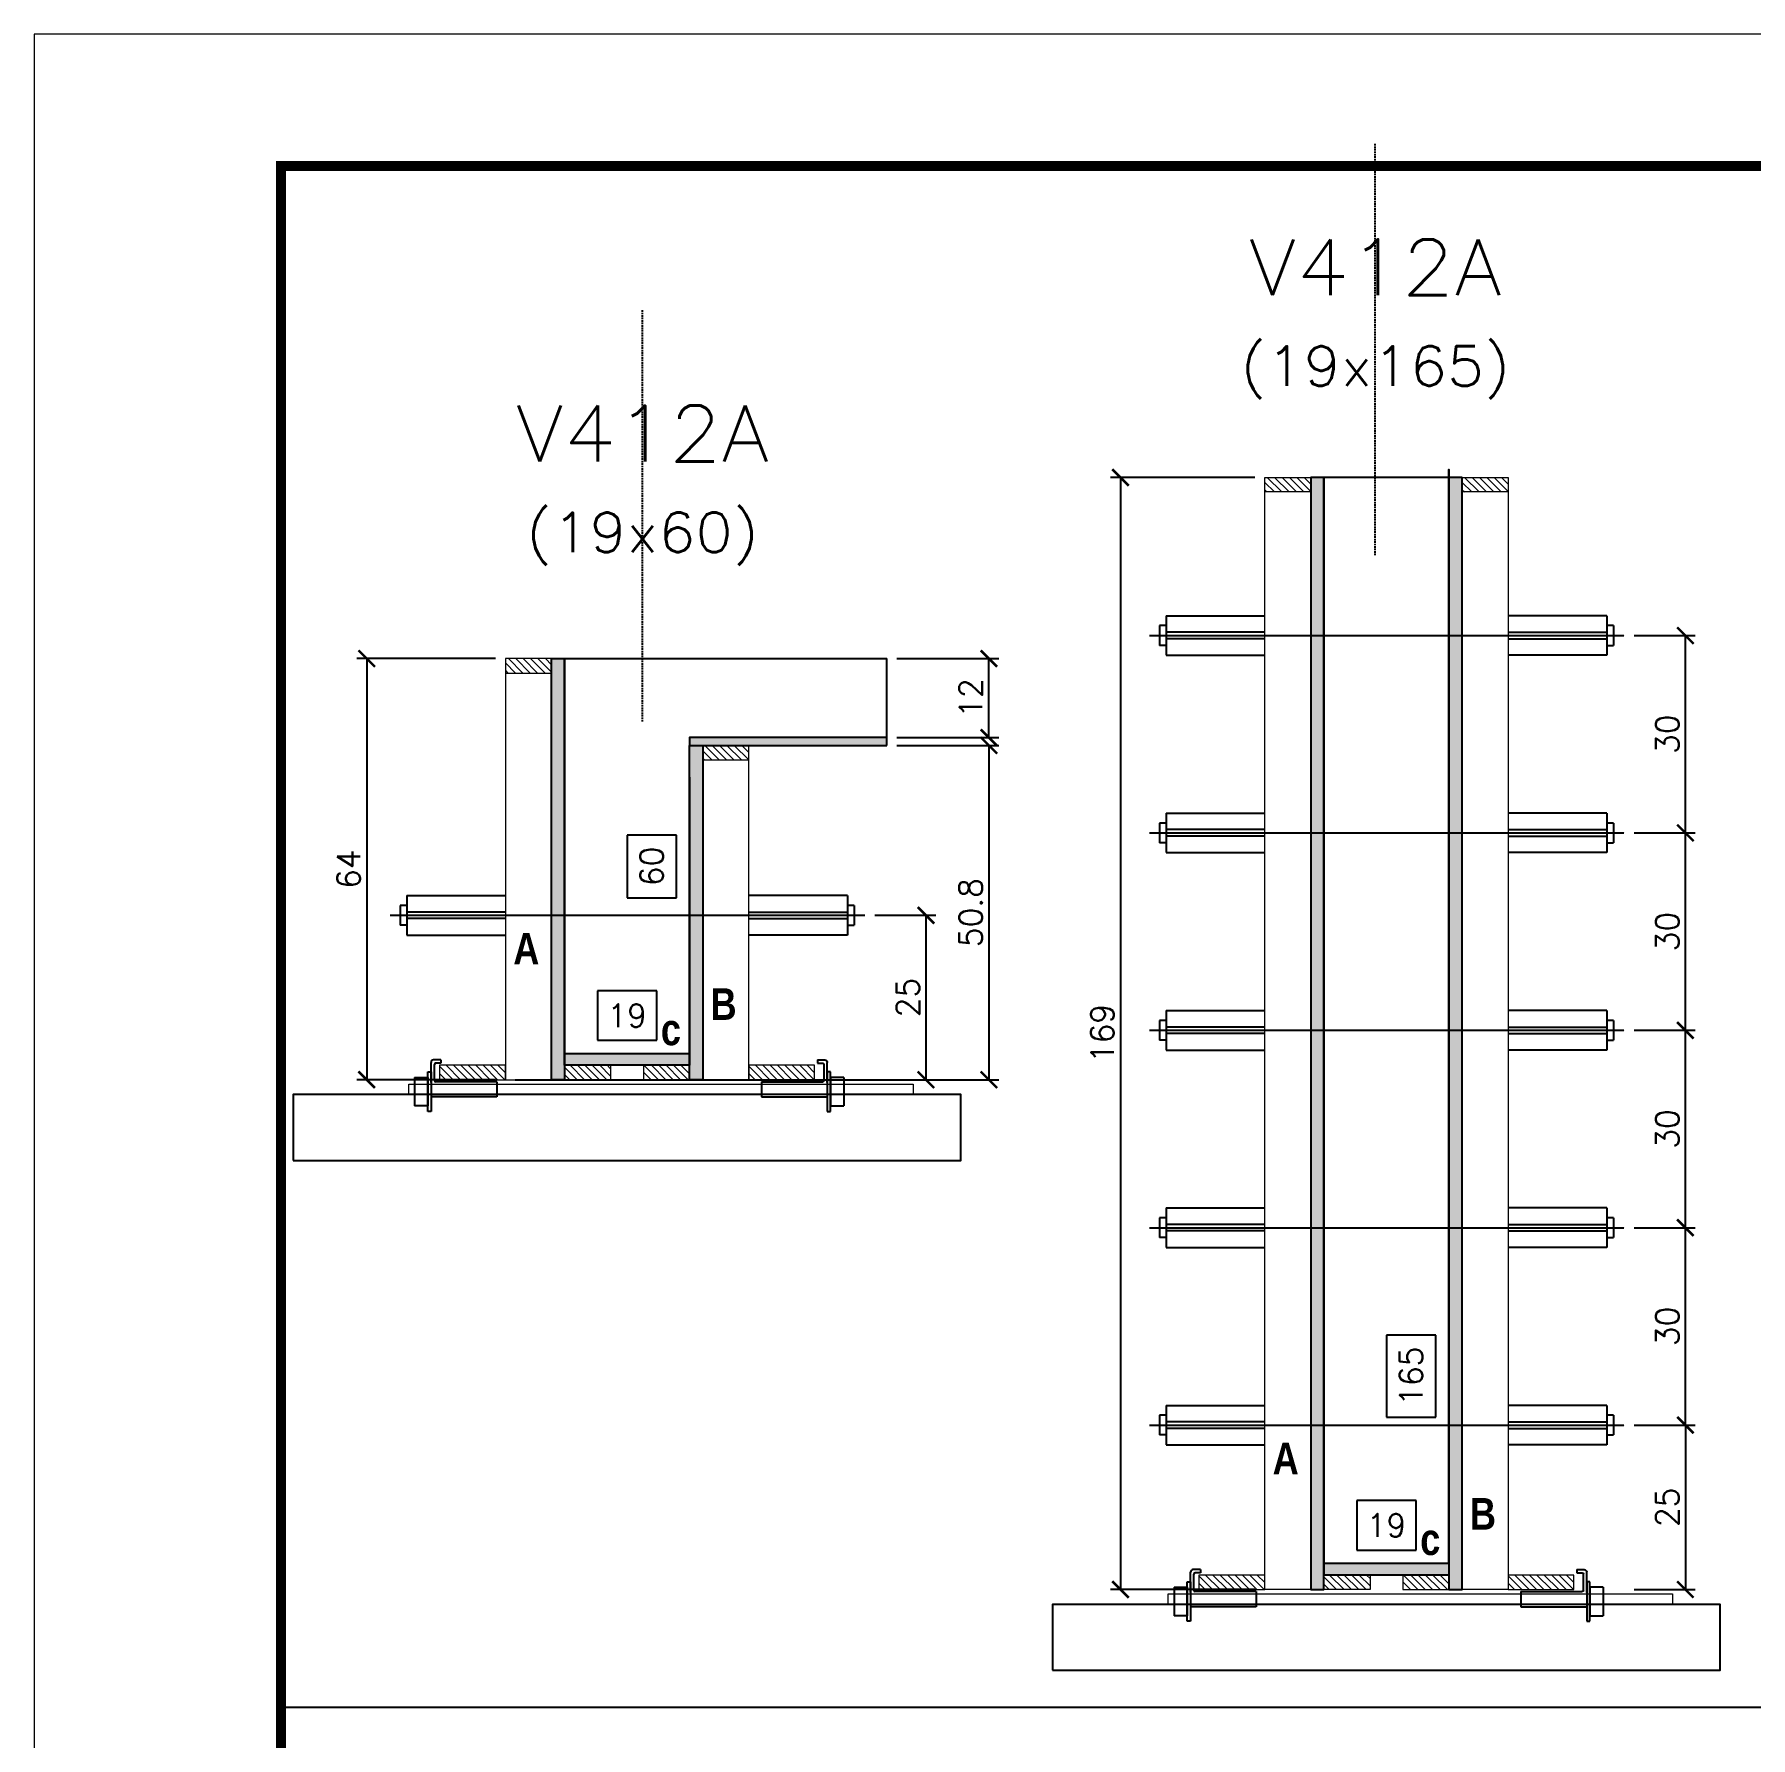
# Model space of a CAD drawing. Extents: x 137137 to 143418, y 10464 to 34486.
# Drawn here: x 140307 to 140829, y 19037 to 19554 of the extents above; entities that cross this region are included whole.
import ezdxf
from ezdxf.enums import TextEntityAlignment as Align

# ---------------------------------------------------------------- set-up
doc = ezdxf.new("R2010")
doc.units = 0
doc.linetypes.add('DASHED', pattern=[0.75, 0.5, -0.25])
doc.linetypes.add('HIDDEN', pattern=[0.375, 0.25, -0.125])
for name, color, linetype in [('barrote', 251, 'Continuous'), ('COTA', 241, 'Continuous'), ('Cota Seção (2x)', 4, 'Continuous'), ('detalhes', 4, 'Continuous'), ('Painéis', 200, 'Continuous'), ('presilha', 1, 'Continuous'), ('TENSOR', 3, 'Continuous'), ('Texto de Titulo', 7, 'Continuous'), ('Texto Qtd Sarr', 242, 'Continuous')]:
    doc.layers.add(name, color=color, linetype=linetype)
for name, color, linetype, lineweight in [('CONCRETO', 251, 'Continuous', 25), ('Folhas', 255, 'Continuous', 9), ('Hachura', 251, 'Continuous', 9), ('Madeira', 126, 'Continuous', 18), ('SARRAFO DE PRESSAO', 251, 'DASHED', 9), ('SCO-___-LAJ', 2, 'Continuous', 0), ('Texto Seção', 7, 'Continuous', 15)]:
    doc.layers.add(name, color=color, linetype=linetype, lineweight=lineweight)
doc.styles.add('Romans', font='romans.shx')
doc.styles.add('TECNICA', font='techb___.ttf', dxfattribs={"height": 10})
doc.dimstyles.new('Cota Seção (2x)', dxfattribs={"dimtxt": 7, "dimasz": 5, "dimexe": 3, "dimexo": 3, "dimgap": 2, "dimtad": 3, "dimdec": 1, "dimlfac": 0.5, "dimzin": 12, "dimdsep": 46, "dimtxsty": 'Romans', "dimblk": 'ARCHTICK', "dimcen": 0, "dimclrd": 4, "dimclre": 4, "dimclrt": 1, "dimadec": 1, "dimazin": 3, "dimtfac": 1, "dimtdec": 1, "dimtmove": 0, "dimatfit": 3, "dimldrblk": 'OBLIQUE', "dimfxl": 1, "dimtolj": 1, "dimtzin": 12, "dimarcsym": 0})
doc.dimstyles.new('Cota Seção interna', dxfattribs={"dimtxt": 7, "dimasz": 6, "dimexe": 0.18, "dimexo": 2, "dimgap": -4, "dimtad": 3, "dimdec": 1, "dimlfac": 0.5, "dimzin": 12, "dimdsep": 46, "dimtxsty": 'Romans', "dimblk": 'ARCHTICK', "dimcen": 0.09, "dimse1": 1, "dimse2": 1, "dimsd1": 1, "dimsd2": 1, "dimclrd": 180, "dimclre": 5, "dimclrt": 1, "dimadec": 0, "dimazin": 3, "dimtfac": 1, "dimtdec": 1, "dimtofl": 0, "dimtmove": 0, "dimatfit": 3, "dimldrblk": 'ARCHTICK', "dimfxl": 1, "dimtolj": 1, "dimtzin": 0, "dimarcsym": 0})

# ---------------------------------------------------------------- blocks, each defined once
blk = doc.blocks.new('9999999999')
at = {"layer": 'Folhas'}
blk.add_lwpolyline([(98138.98, 34190.21), (99623.98, 34190.21), (99623.98, 35240.21), (98138.98, 35240.21)], close=True, dxfattribs=at)
at = {"layer": 'Folhas', "color": 30, "const_width": 3}
blk.add_lwpolyline([(98213.98, 34230.21), (99583.98, 34230.21), (99583.98, 35200.21), (98213.98, 35200.21)], close=True, dxfattribs=at)
blk = doc.blocks.new('*D1665')
at = {"layer": 'Cota Seção (2x)', "color": 180, "lineweight": -2, "transparency": 16777216}
for p, q in [((140502.48, 19310.87), (140487.48, 19310.87)), ((140487.48, 19310.87), (140487.48, 19291.87)), ((140502.48, 19291.87), (140502.48, 19310.87)), ((140487.48, 19291.87), (140502.48, 19291.87))]:
    blk.add_line(p, q, dxfattribs=at)
at = {"layer": 'Defpoints', "color": 0, "transparency": 16777216}
for p in [(140506.48, 19364.54), (140506.48, 19364.54), (140506.48, 19244.54)]:
    blk.add_point(p, dxfattribs=at)
at = {"layer": 'Cota Seção (2x)', "color": 1, "transparency": 16777216, "insert": (140494.98, 19301.37), "char_height": 7, "attachment_point": 5, "rotation": 90, "style": 'Romans'}
blk.add_mtext('\\A1;60', dxfattribs=at)
blk = doc.blocks.new('_ArchTick')
at = {"color": 0, "linetype": 'ByBlock', "const_width": 0.15}
blk.add_lwpolyline([(-0.5, -0.5), (0.5, 0.5)], dxfattribs=at)
blk = doc.blocks.new('PRESILHA METÁLICA 1')
at = {"layer": 'presilha'}
for p, q in [((7.5, 10.64), (7.5, 19.86)), ((12, 21), (8.64, 21)), ((9, 11.57), (9, 18.93)), ((12, 19.5), (9.57, 19.5)), ((12, 21), (12, 19.5)), ((0, 13), (6, 13)), ((0, 13), (0, 0)), ((6, 15.5), (7.5, 15.5)), ((6, -2.5), (6, 15.5)), ((6, 13), (6, 0)), ((7.5, 15.5), (7.5, -2.5)), ((37.5, 11), (9.57, 11)), ((37.5, 11), (37.5, 4.1)), ((6, 0), (0, 0)), ((37.5, 4.1), (7.5, 4.1)), ((7.5, -2.5), (6, -2.5))]:
    blk.add_line(p, q, dxfattribs=at)
for centre, radius, start, end in [((8.64, 19.86), 1.14, 90, 180), ((9.57, 18.93), 0.57, 90, 180), ((9.57, 11.57), 0.57, 180, 270)]:
    blk.add_arc(centre, radius, start, end, dxfattribs=at)
blk = doc.blocks.new('*D1651')
at = {"layer": 'Cota Seção (2x)', "color": 180, "lineweight": -2, "transparency": 16777216}
for p, q in [((140496.48, 19263.54), (140478.48, 19263.54)), ((140478.48, 19263.54), (140478.48, 19248.54)), ((140496.48, 19248.54), (140496.48, 19263.54)), ((140478.48, 19248.54), (140496.48, 19248.54))]:
    blk.add_line(p, q, dxfattribs=at)
at = {"layer": 'Defpoints', "color": 0, "transparency": 16777216}
for p in [(140506.48, 19244.54), (140468.48, 19236.54), (140506.48, 19236.54)]:
    blk.add_point(p, dxfattribs=at)
at = {"layer": 'Cota Seção (2x)', "color": 1, "transparency": 16777216, "insert": (140487.48, 19256.04), "char_height": 7, "attachment_point": 5, "style": 'Romans'}
blk.add_mtext('\\A1;19', dxfattribs=at)
blk = doc.blocks.new('*D1652')
at = {"layer": 'COTA', "color": 4, "lineweight": -2, "transparency": 16777216}
for p, q in [((140562.78, 19286.51), (140581.34, 19286.51)), ((140578.34, 19286.51), (140578.34, 19236.54)), ((140562.78, 19236.54), (140581.34, 19236.54))]:
    blk.add_line(p, q, dxfattribs=at)
at = {"layer": 'Defpoints', "color": 0, "transparency": 16777216}
for p in [(140559.78, 19286.51), (140559.78, 19236.54), (140578.34, 19236.54)]:
    blk.add_point(p, dxfattribs=at)
at = {"layer": 'COTA', "color": 4, "lineweight": -2, "transparency": 16777216, "xscale": 5, "yscale": 5, "zscale": 5}
for p, rotation in [((140578.34, 19286.51), 90), ((140578.34, 19236.54), 270)]:
    blk.add_blockref('_ArchTick', p, dxfattribs=dict(at, rotation=rotation))
at = {"layer": 'COTA', "color": 1, "transparency": 16777216, "insert": (140572.84, 19261.52), "char_height": 7, "attachment_point": 5, "rotation": 90, "style": 'Romans'}
blk.add_mtext('\\A1;25', dxfattribs=at)
blk = doc.blocks.new('_Oblique')
at = {"color": 0, "linetype": 'ByBlock', "lineweight": -2}
blk.add_line((-0.5, -0.5), (0.5, 0.5), dxfattribs=at)
blk = doc.blocks.new('titulo1')
at = {"layer": 'Defpoints', "color": 252, "linetype": 'HIDDEN', "ltscale": 2}
blk.add_line((0, 0), (0, 125), dxfattribs=at)
at = {"layer": 'Defpoints', "style": 'Romans', "oblique": 15}
blk.add_attdef('FOLHA', text='', height=10, dxfattribs=at).set_placement((0, 15.58), align=Align.MIDDLE_CENTER)
at = {"layer": 'Texto Qtd Sarr', "color": 3, "style": 'Romans', "oblique": 15}
for tag, height, p in [('TITULO', 17, (0, 71.45)), ('SEÇÃO', 12, (0, 41.55))]:
    blk.add_attdef(tag, text='', height=height, dxfattribs=at).set_placement(p, align=Align.MIDDLE_CENTER)
blk = doc.blocks.new('*D1939')
at = {"layer": 'COTA', "color": 4, "lineweight": -2, "transparency": 16777216}
for p, q in [((140569.48, 19338.14), (140600.47, 19338.14)), ((140597.47, 19338.14), (140597.47, 19236.54)), ((140453.48, 19236.54), (140600.47, 19236.54))]:
    blk.add_line(p, q, dxfattribs=at)
at = {"layer": 'Defpoints', "color": 0, "transparency": 16777216}
for p in [(140566.48, 19338.14), (140450.48, 19236.54), (140597.47, 19236.54)]:
    blk.add_point(p, dxfattribs=at)
at = {"layer": 'COTA', "color": 4, "lineweight": -2, "transparency": 16777216, "xscale": 5, "yscale": 5, "zscale": 5}
for p, rotation in [((140597.47, 19338.14), 90), ((140597.47, 19236.54), 270)]:
    blk.add_blockref('_ArchTick', p, dxfattribs=dict(at, rotation=rotation))
at = {"layer": 'COTA', "color": 1, "transparency": 16777216, "insert": (140591.97, 19287.34), "char_height": 7, "attachment_point": 5, "rotation": 90, "style": 'Romans'}
blk.add_mtext('\\A1;50.8', dxfattribs=at)
blk = doc.blocks.new('*D1940')
at = {"layer": 'COTA', "color": 4, "lineweight": -2, "transparency": 16777216}
for p, q in [((140569.48, 19364.54), (140600.47, 19364.54)), ((140597.47, 19340.54), (140597.47, 19364.54)), ((140569.48, 19340.54), (140600.47, 19340.54))]:
    blk.add_line(p, q, dxfattribs=at)
at = {"layer": 'Defpoints', "color": 0, "transparency": 16777216}
for p in [(140566.48, 19364.54), (140597.47, 19364.54), (140566.48, 19340.54)]:
    blk.add_point(p, dxfattribs=at)
at = {"layer": 'COTA', "color": 4, "lineweight": -2, "transparency": 16777216, "xscale": 5, "yscale": 5, "zscale": 5}
for p, rotation in [((140597.47, 19364.54), 90), ((140597.47, 19340.54), 270)]:
    blk.add_blockref('_ArchTick', p, dxfattribs=dict(at, rotation=rotation))
at = {"layer": 'COTA', "color": 1, "transparency": 16777216, "insert": (140591.97, 19352.54), "char_height": 7, "attachment_point": 5, "rotation": 90, "style": 'Romans'}
blk.add_mtext('\\A1;12', dxfattribs=at)
blk = doc.blocks.new('*D1941')
at = {"layer": 'COTA', "color": 4, "lineweight": -2, "transparency": 16777216}
for p, q in [((140447.48, 19364.54), (140405.33, 19364.54)), ((140408.33, 19364.54), (140408.33, 19236.54)), ((140447.48, 19236.54), (140405.33, 19236.54))]:
    blk.add_line(p, q, dxfattribs=at)
at = {"layer": 'Defpoints', "color": 0, "transparency": 16777216}
for p in [(140450.48, 19364.54), (140408.33, 19236.54), (140450.48, 19236.54)]:
    blk.add_point(p, dxfattribs=at)
at = {"layer": 'COTA', "color": 4, "lineweight": -2, "transparency": 16777216, "xscale": 5, "yscale": 5, "zscale": 5}
for p, rotation in [((140408.33, 19364.54), 90), ((140408.33, 19236.54), 270)]:
    blk.add_blockref('_ArchTick', p, dxfattribs=dict(at, rotation=rotation))
at = {"layer": 'COTA', "color": 1, "transparency": 16777216, "insert": (140402.83, 19300.54), "char_height": 7, "attachment_point": 5, "rotation": 90, "style": 'Romans'}
blk.add_mtext('\\A1;64', dxfattribs=at)
blk = doc.blocks.new('*D1653')
at = {"layer": 'Cota Seção (2x)', "color": 180, "lineweight": -2, "transparency": 16777216}
for p, q in [((140733.33, 19158.92), (140718.33, 19158.92)), ((140718.33, 19158.92), (140718.33, 19133.92)), ((140733.33, 19133.92), (140733.33, 19158.92)), ((140718.33, 19133.92), (140733.33, 19133.92))]:
    blk.add_line(p, q, dxfattribs=at)
at = {"layer": 'Defpoints', "color": 0, "transparency": 16777216}
for p in [(140737.33, 19419.59), (140737.33, 19419.59), (140737.33, 19089.59)]:
    blk.add_point(p, dxfattribs=at)
at = {"layer": 'Cota Seção (2x)', "color": 1, "transparency": 16777216, "insert": (140725.83, 19146.42), "char_height": 7, "attachment_point": 5, "rotation": 90, "style": 'Romans'}
blk.add_mtext('\\A1;165', dxfattribs=at)
blk = doc.blocks.new('*D1654')
at = {"layer": 'Cota Seção (2x)', "color": 180, "lineweight": -2, "transparency": 16777216}
for p, q in [((140727.33, 19108.59), (140709.33, 19108.59)), ((140709.33, 19108.59), (140709.33, 19093.59)), ((140727.33, 19093.59), (140727.33, 19108.59)), ((140709.33, 19093.59), (140727.33, 19093.59))]:
    blk.add_line(p, q, dxfattribs=at)
at = {"layer": 'Defpoints', "color": 0, "transparency": 16777216}
for p in [(140737.33, 19089.59), (140699.33, 19081.59), (140737.33, 19081.59)]:
    blk.add_point(p, dxfattribs=at)
at = {"layer": 'Cota Seção (2x)', "color": 1, "transparency": 16777216, "insert": (140718.33, 19101.09), "char_height": 7, "attachment_point": 5, "style": 'Romans'}
blk.add_mtext('\\A1;19', dxfattribs=at)
blk = doc.blocks.new('*D1655')
at = {"layer": 'COTA', "color": 4, "lineweight": -2, "transparency": 16777216}
for p, q in [((140678.33, 19419.59), (140634.46, 19419.59)), ((140637.46, 19419.59), (140637.46, 19081.59)), ((140678.33, 19081.59), (140634.46, 19081.59))]:
    blk.add_line(p, q, dxfattribs=at)
at = {"layer": 'Defpoints', "color": 0, "transparency": 16777216}
for p in [(140681.33, 19419.59), (140637.46, 19081.59), (140681.33, 19081.59)]:
    blk.add_point(p, dxfattribs=at)
at = {"layer": 'COTA', "color": 4, "lineweight": -2, "transparency": 16777216, "xscale": 5, "yscale": 5, "zscale": 5}
for p, rotation in [((140637.46, 19419.59), 90), ((140637.46, 19081.59), 270)]:
    blk.add_blockref('_ArchTick', p, dxfattribs=dict(at, rotation=rotation))
at = {"layer": 'COTA', "color": 1, "transparency": 16777216, "insert": (140631.96, 19250.59), "char_height": 7, "attachment_point": 5, "rotation": 90, "style": 'Romans'}
blk.add_mtext('\\A1;169', dxfattribs=at)
blk = doc.blocks.new('*D1656')
at = {"layer": 'COTA', "color": 4, "lineweight": -2, "transparency": 16777216}
for p, q in [((140793.63, 19131.56), (140812.19, 19131.56)), ((140809.19, 19131.56), (140809.19, 19081.59)), ((140793.63, 19081.59), (140812.19, 19081.59))]:
    blk.add_line(p, q, dxfattribs=at)
at = {"layer": 'Defpoints', "color": 0, "transparency": 16777216}
for p in [(140790.63, 19131.56), (140790.63, 19081.59), (140809.19, 19081.59)]:
    blk.add_point(p, dxfattribs=at)
at = {"layer": 'COTA', "color": 4, "lineweight": -2, "transparency": 16777216, "xscale": 5, "yscale": 5, "zscale": 5}
for p, rotation in [((140809.19, 19131.56), 90), ((140809.19, 19081.59), 270)]:
    blk.add_blockref('_ArchTick', p, dxfattribs=dict(at, rotation=rotation))
at = {"layer": 'COTA', "color": 1, "transparency": 16777216, "insert": (140803.69, 19106.57), "char_height": 7, "attachment_point": 5, "rotation": 90, "style": 'Romans'}
blk.add_mtext('\\A1;25', dxfattribs=at)
blk = doc.blocks.new('*D1942')
at = {"layer": 'COTA', "color": 4, "lineweight": -2, "transparency": 16777216}
for p, q in [((140793.63, 19191.56), (140812.19, 19191.56)), ((140809.19, 19131.56), (140809.19, 19191.56)), ((140793.63, 19131.56), (140812.19, 19131.56))]:
    blk.add_line(p, q, dxfattribs=at)
at = {"layer": 'Defpoints', "color": 0, "transparency": 16777216}
for p in [(140790.63, 19191.56), (140809.19, 19191.56), (140790.63, 19131.56)]:
    blk.add_point(p, dxfattribs=at)
at = {"layer": 'COTA', "color": 4, "lineweight": -2, "transparency": 16777216, "xscale": 5, "yscale": 5, "zscale": 5}
for p, rotation in [((140809.19, 19191.56), 90), ((140809.19, 19131.56), 270)]:
    blk.add_blockref('_ArchTick', p, dxfattribs=dict(at, rotation=rotation))
at = {"layer": 'COTA', "color": 1, "transparency": 16777216, "insert": (140803.69, 19161.56), "char_height": 7, "attachment_point": 5, "rotation": 90, "style": 'Romans'}
blk.add_mtext('\\A1;30', dxfattribs=at)
blk = doc.blocks.new('*D1943')
at = {"layer": 'COTA', "color": 4, "lineweight": -2, "transparency": 16777216}
for p, q in [((140793.63, 19251.56), (140812.19, 19251.56)), ((140809.19, 19191.56), (140809.19, 19251.56)), ((140793.63, 19191.56), (140812.19, 19191.56))]:
    blk.add_line(p, q, dxfattribs=at)
at = {"layer": 'Defpoints', "color": 0, "transparency": 16777216}
for p in [(140790.63, 19251.56), (140809.19, 19251.56), (140790.63, 19191.56)]:
    blk.add_point(p, dxfattribs=at)
at = {"layer": 'COTA', "color": 4, "lineweight": -2, "transparency": 16777216, "xscale": 5, "yscale": 5, "zscale": 5}
for p, rotation in [((140809.19, 19251.56), 90), ((140809.19, 19191.56), 270)]:
    blk.add_blockref('_ArchTick', p, dxfattribs=dict(at, rotation=rotation))
at = {"layer": 'COTA', "color": 1, "transparency": 16777216, "insert": (140803.69, 19221.56), "char_height": 7, "attachment_point": 5, "rotation": 90, "style": 'Romans'}
blk.add_mtext('\\A1;30', dxfattribs=at)
blk = doc.blocks.new('*D1944')
at = {"layer": 'COTA', "color": 4, "lineweight": -2, "transparency": 16777216}
for p, q in [((140793.63, 19311.56), (140812.19, 19311.56)), ((140809.19, 19251.56), (140809.19, 19311.56)), ((140793.63, 19251.56), (140812.19, 19251.56))]:
    blk.add_line(p, q, dxfattribs=at)
at = {"layer": 'Defpoints', "color": 0, "transparency": 16777216}
for p in [(140790.63, 19311.56), (140809.19, 19311.56), (140790.63, 19251.56)]:
    blk.add_point(p, dxfattribs=at)
at = {"layer": 'COTA', "color": 4, "lineweight": -2, "transparency": 16777216, "xscale": 5, "yscale": 5, "zscale": 5}
for p, rotation in [((140809.19, 19311.56), 90), ((140809.19, 19251.56), 270)]:
    blk.add_blockref('_ArchTick', p, dxfattribs=dict(at, rotation=rotation))
at = {"layer": 'COTA', "color": 1, "transparency": 16777216, "insert": (140803.69, 19281.56), "char_height": 7, "attachment_point": 5, "rotation": 90, "style": 'Romans'}
blk.add_mtext('\\A1;30', dxfattribs=at)
blk = doc.blocks.new('*D1945')
at = {"layer": 'COTA', "color": 4, "lineweight": -2, "transparency": 16777216}
for p, q in [((140793.63, 19371.56), (140812.19, 19371.56)), ((140809.19, 19311.56), (140809.19, 19371.56)), ((140793.63, 19311.56), (140812.19, 19311.56))]:
    blk.add_line(p, q, dxfattribs=at)
at = {"layer": 'Defpoints', "color": 0, "transparency": 16777216}
for p in [(140790.63, 19371.56), (140809.19, 19371.56), (140790.63, 19311.56)]:
    blk.add_point(p, dxfattribs=at)
at = {"layer": 'COTA', "color": 4, "lineweight": -2, "transparency": 16777216, "xscale": 5, "yscale": 5, "zscale": 5}
for p, rotation in [((140809.19, 19371.56), 90), ((140809.19, 19311.56), 270)]:
    blk.add_blockref('_ArchTick', p, dxfattribs=dict(at, rotation=rotation))
at = {"layer": 'COTA', "color": 1, "transparency": 16777216, "insert": (140803.69, 19341.56), "char_height": 7, "attachment_point": 5, "rotation": 90, "style": 'Romans'}
blk.add_mtext('\\A1;30', dxfattribs=at)

msp = doc.modelspace()

# ---------------------------------------------------------------- hatches: boundary and pattern name
at = {"layer": 'Hachura'}
h = msp.add_hatch(dxfattribs=at)
h.set_pattern_fill('ANSI31', color=256, scale=0.5, angle=270, style=0)
h.set_pattern_definition([(315, (163587.148, 11111.9428), (1.12253202, 1.12253202), [])])
h.paths.add_polyline_path([(140681.33, 19415.19), (140681.33, 19419.59), (140695.33, 19419.59), (140695.33, 19415.19)])
h = msp.add_hatch(color=256, dxfattribs=at)
h.dxf.hatch_style = 1
h.paths.add_polyline_path([(140699.33, 19419.59), (140695.33, 19419.59), (140695.33, 19081.59), (140699.33, 19081.59)])
h = msp.add_hatch(color=256, dxfattribs=at)
h.dxf.hatch_style = 1
h.paths.add_polyline_path([(140741.33, 19419.59), (140737.33, 19419.59), (140737.33, 19081.59), (140741.33, 19081.59)])
h = msp.add_hatch(dxfattribs=at)
h.set_pattern_fill('ANSI31', color=256, scale=0.5, angle=270, style=0)
h.set_pattern_definition([(315, (163647.148, 11111.9428), (1.12253202, 1.12253202), [])])
h.paths.add_polyline_path([(140741.33, 19415.19), (140741.33, 19419.59), (140755.33, 19419.59), (140755.33, 19415.19)])
h = msp.add_hatch(dxfattribs=at)
h.set_pattern_fill('ANSI31', color=256, scale=0.5, angle=270, style=0)
h.set_pattern_definition([(315, (163428.3012, 11056.8947), (1.12253202, 1.12253202), [])])
h.paths.add_polyline_path([(140464.48, 19360.14), (140464.48, 19364.54), (140450.48, 19364.54), (140450.48, 19360.14)])
h = msp.add_hatch(color=256, dxfattribs=at)
h.dxf.hatch_style = 1
h.paths.add_polyline_path([(140464.48, 19364.54), (140468.48, 19364.54), (140468.48, 19236.54), (140464.48, 19236.54)])
h = msp.add_hatch(color=256, dxfattribs=at)
h.dxf.hatch_style = 1
h.paths.add_polyline_path([(140566.48, 19338.14), (140566.48, 19340.54), (140506.48, 19340.54), (140506.48, 19338.14)])
h = msp.add_hatch(color=256, dxfattribs=at)
h.dxf.hatch_style = 1
h.paths.add_polyline_path([(140506.48, 19338.14), (140510.48, 19338.14), (140510.48, 19236.54), (140506.48, 19236.54)])
h = msp.add_hatch(dxfattribs=at)
h.set_pattern_fill('ANSI31', color=256, scale=0.5, angle=270, style=0)
h.set_pattern_definition([(315, (163344.3012, 11030.4947), (1.12253202, 1.12253202), [])])
h.paths.add_polyline_path([(140524.48, 19333.74), (140524.48, 19338.14), (140510.48, 19338.14), (140510.48, 19333.74)])
h = msp.add_hatch(color=256, dxfattribs=at)
h.dxf.hatch_style = 1
h.paths.add_polyline_path([(140468.48, 19240.94), (140468.48, 19244.54), (140506.48, 19244.54), (140506.48, 19240.94)])
h = msp.add_hatch(dxfattribs=at)
h.set_pattern_fill('ANSI31', color=256, scale=0.5, angle=270, style=0)
h.set_pattern_definition([(315, (163322.3012, 11006.8947), (1.12253202, 1.12253202), [])])
h.paths.add_polyline_path([(140450.48, 19236.54), (140450.48, 19240.94), (140430.48, 19240.94), (140430.48, 19236.54)])
h = msp.add_hatch(dxfattribs=at)
h.set_pattern_fill('ANSI31', color=256, scale=0.5, angle=270, style=0)
h.set_pattern_definition([(315, (163425.1033, 11006.8947), (1.12253202, 1.12253202), [])])
h.paths.add_polyline_path([(140468.48, 19236.54), (140468.48, 19240.94), (140482.48, 19240.94), (140482.48, 19236.54)])
h = msp.add_hatch(dxfattribs=at)
h.set_pattern_fill('ANSI31', color=256, scale=0.5, angle=270, style=0)
h.set_pattern_definition([(315, (163425.1012, 11006.8947), (1.12253202, 1.12253202), [])])
h.paths.add_polyline_path([(140506.48, 19236.54), (140506.48, 19240.94), (140492.48, 19240.94), (140492.48, 19236.54)])
h = msp.add_hatch(dxfattribs=at)
h.set_pattern_fill('ANSI31', color=256, scale=0.5, angle=270, style=0)
h.set_pattern_definition([(315, (163416.3012, 11006.8947), (1.12253202, 1.12253202), [])])
h.paths.add_polyline_path([(140544.48, 19236.54), (140544.48, 19240.94), (140524.48, 19240.94), (140524.48, 19236.54)])
h = msp.add_hatch(dxfattribs=at)
h.set_pattern_fill('ANSI31', color=256, scale=0.5, angle=270, style=0)
h.set_pattern_definition([(315, (163553.148, 10851.9428), (1.12253202, 1.12253202), [])])
h.paths.add_polyline_path([(140681.33, 19081.59), (140681.33, 19085.99), (140661.33, 19085.99), (140661.33, 19081.59)])
h = msp.add_hatch(color=256, dxfattribs=at)
h.dxf.hatch_style = 1
h.paths.add_polyline_path([(140699.33, 19085.99), (140699.33, 19089.59), (140737.33, 19089.59), (140737.33, 19085.99)])
h = msp.add_hatch(dxfattribs=at)
h.set_pattern_fill('ANSI31', color=256, scale=0.5, angle=270, style=0)
h.set_pattern_definition([(315, (163655.95, 10851.9428), (1.12253202, 1.12253202), [])])
h.paths.add_polyline_path([(140699.33, 19081.59), (140699.33, 19085.99), (140713.33, 19085.99), (140713.33, 19081.59)])
h = msp.add_hatch(dxfattribs=at)
h.set_pattern_fill('ANSI31', color=256, scale=0.5, angle=270, style=0)
h.set_pattern_definition([(315, (163655.948, 10851.9428), (1.12253202, 1.12253202), [])])
h.paths.add_polyline_path([(140737.33, 19081.59), (140737.33, 19085.99), (140723.33, 19085.99), (140723.33, 19081.59)])
h = msp.add_hatch(dxfattribs=at)
h.set_pattern_fill('ANSI31', color=256, scale=0.5, angle=270, style=0)
h.set_pattern_definition([(315, (163647.148, 10851.9428), (1.12253202, 1.12253202), [])])
h.paths.add_polyline_path([(140775.33, 19081.59), (140775.33, 19085.99), (140755.33, 19085.99), (140755.33, 19081.59)])

# ---------------------------------------------------------------- linework, layer by layer
at = {"ltscale": 3}
for p, q in [((140649.33, 19374.56), (140649.33, 19368.56)), ((140651.33, 19374.56), (140649.33, 19374.56)), ((140651.33, 19377.56), (140651.33, 19365.56)), ((140651.33, 19377.56), (140681.33, 19377.56)), ((140785.33, 19377.56), (140755.33, 19377.56)), ((140785.33, 19377.56), (140785.33, 19365.56)), ((140787.33, 19374.56), (140785.33, 19374.56)), ((140787.33, 19374.56), (140787.33, 19368.56)), ((140651.33, 19368.56), (140649.33, 19368.56)), ((140681.33, 19372.56), (140651.33, 19372.56)), ((140681.33, 19370.56), (140651.33, 19370.56)), ((140755.33, 19372.56), (140785.33, 19372.56)), ((140755.33, 19370.56), (140785.33, 19370.56)), ((140785.33, 19368.56), (140787.33, 19368.56)), ((140651.33, 19365.56), (140681.33, 19365.56)), ((140785.33, 19365.56), (140755.33, 19365.56)), ((140651.33, 19317.56), (140651.33, 19305.56)), ((140651.33, 19317.56), (140681.33, 19317.56)), ((140785.33, 19317.56), (140755.33, 19317.56)), ((140785.33, 19317.56), (140785.33, 19305.56)), ((140649.33, 19314.56), (140649.33, 19308.56)), ((140651.33, 19314.56), (140649.33, 19314.56)), ((140681.33, 19312.56), (140651.33, 19312.56)), ((140681.33, 19310.56), (140651.33, 19310.56)), ((140755.33, 19312.56), (140785.33, 19312.56)), ((140755.33, 19310.56), (140785.33, 19310.56)), ((140787.33, 19314.56), (140785.33, 19314.56)), ((140787.33, 19314.56), (140787.33, 19308.56)), ((140651.33, 19308.56), (140649.33, 19308.56)), ((140651.33, 19305.56), (140681.33, 19305.56)), ((140785.33, 19305.56), (140755.33, 19305.56)), ((140785.33, 19308.56), (140787.33, 19308.56)), ((140418.48, 19289.51), (140418.48, 19283.51)), ((140420.48, 19289.51), (140418.48, 19289.51)), ((140420.48, 19292.51), (140420.48, 19280.51)), ((140420.48, 19292.51), (140450.48, 19292.51)), ((140554.48, 19292.51), (140524.48, 19292.51)), ((140554.48, 19292.51), (140554.48, 19280.51)), ((140556.48, 19289.51), (140554.48, 19289.51)), ((140556.48, 19289.51), (140556.48, 19283.51)), ((140450.48, 19287.51), (140420.48, 19287.51)), ((140450.48, 19285.51), (140420.48, 19285.51)), ((140524.48, 19287.51), (140554.48, 19287.51)), ((140524.48, 19285.51), (140554.48, 19285.51)), ((140420.48, 19283.51), (140418.48, 19283.51)), ((140420.48, 19280.51), (140450.48, 19280.51)), ((140554.48, 19280.51), (140524.48, 19280.51)), ((140554.48, 19283.51), (140556.48, 19283.51)), ((140649.33, 19254.56), (140649.33, 19248.56)), ((140651.33, 19254.56), (140649.33, 19254.56)), ((140651.33, 19257.56), (140651.33, 19245.56)), ((140651.33, 19257.56), (140681.33, 19257.56)), ((140785.33, 19257.56), (140755.33, 19257.56)), ((140785.33, 19257.56), (140785.33, 19245.56)), ((140787.33, 19254.56), (140785.33, 19254.56)), ((140787.33, 19254.56), (140787.33, 19248.56)), ((140651.33, 19248.56), (140649.33, 19248.56)), ((140681.33, 19252.56), (140651.33, 19252.56)), ((140681.33, 19250.56), (140651.33, 19250.56)), ((140755.33, 19252.56), (140785.33, 19252.56)), ((140755.33, 19250.56), (140785.33, 19250.56)), ((140785.33, 19248.56), (140787.33, 19248.56)), ((140651.33, 19245.56), (140681.33, 19245.56)), ((140785.33, 19245.56), (140755.33, 19245.56)), ((140651.33, 19197.56), (140651.33, 19185.56)), ((140651.33, 19197.56), (140681.33, 19197.56)), ((140785.33, 19197.56), (140755.33, 19197.56)), ((140785.33, 19197.56), (140785.33, 19185.56)), ((140649.33, 19194.56), (140649.33, 19188.56)), ((140651.33, 19194.56), (140649.33, 19194.56)), ((140681.33, 19192.56), (140651.33, 19192.56)), ((140681.33, 19190.56), (140651.33, 19190.56)), ((140755.33, 19192.56), (140785.33, 19192.56)), ((140755.33, 19190.56), (140785.33, 19190.56)), ((140787.33, 19194.56), (140785.33, 19194.56)), ((140787.33, 19194.56), (140787.33, 19188.56)), ((140651.33, 19188.56), (140649.33, 19188.56)), ((140651.33, 19185.56), (140681.33, 19185.56)), ((140785.33, 19185.56), (140755.33, 19185.56)), ((140785.33, 19188.56), (140787.33, 19188.56)), ((140649.33, 19134.56), (140649.33, 19128.56)), ((140651.33, 19134.56), (140649.33, 19134.56)), ((140651.33, 19137.56), (140651.33, 19125.56)), ((140651.33, 19137.56), (140681.33, 19137.56)), ((140785.33, 19137.56), (140755.33, 19137.56)), ((140785.33, 19137.56), (140785.33, 19125.56)), ((140787.33, 19134.56), (140785.33, 19134.56)), ((140787.33, 19134.56), (140787.33, 19128.56)), ((140651.33, 19128.56), (140649.33, 19128.56)), ((140681.33, 19132.56), (140651.33, 19132.56)), ((140681.33, 19130.56), (140651.33, 19130.56)), ((140755.33, 19132.56), (140785.33, 19132.56)), ((140755.33, 19130.56), (140785.33, 19130.56)), ((140785.33, 19128.56), (140787.33, 19128.56)), ((140651.33, 19125.56), (140681.33, 19125.56)), ((140785.33, 19125.56), (140755.33, 19125.56))]:
    msp.add_line(p, q, dxfattribs=at)
at = {"layer": 'barrote'}
for points in [[(140386, 19212.01), (140588.97, 19212.01), (140588.97, 19232.01), (140386, 19232.01)], [(140616.84, 19057.05), (140819.81, 19057.05), (140819.81, 19077.05), (140616.84, 19077.05)]]:
    msp.add_lwpolyline(points, close=True, dxfattribs=at)
at = {"layer": 'CONCRETO'}
for p, q in [((140468.48, 19244.54), (140468.48, 19364.54)), ((140468.48, 19364.54), (140566.48, 19364.54)), ((140468.48, 19364.54), (140468.48, 19364.54)), ((140566.48, 19340.54), (140566.48, 19364.54)), ((140506.48, 19328.54), (140506.48, 19240.94)), ((140506.48, 19328.54), (140506.48, 19328.54)), ((140468.48, 19240.94), (140468.48, 19244.54)), ((140468.48, 19244.54), (140506.48, 19244.54)), ((140468.48, 19240.94), (140468.48, 19240.94))]:
    msp.add_line(p, q, dxfattribs=at)
msp.add_lwpolyline([(140699.33, 19395.59), (140699.33, 19085.99), (140699.33, 19085.99), (140699.33, 19089.59), (140737.33, 19089.59), (140737.33, 19421.99), (140737.33, 19417.22), (140737.33, 19414.82), (140737.33, 19419.59), (140737.33, 19419.59), (140699.33, 19419.59), (140699.33, 19419.59), (140699.33, 19395.59)], close=True, dxfattribs=at)
at = {"layer": 'COTA', "linetype": 'ByBlock'}
msp.add_line((140382.29, 19045.86), (141752.29, 19045.86), dxfattribs=at)
at = {"layer": 'Madeira'}
for points in [[(140681.33, 19415.19), (140681.33, 19419.59), (140695.33, 19419.59), (140695.33, 19415.19)], [(140681.33, 19419.59), (140695.33, 19419.59), (140695.33, 19081.59), (140681.33, 19081.59)], [(140741.33, 19415.19), (140741.33, 19419.59), (140755.33, 19419.59), (140755.33, 19415.19)], [(140741.33, 19419.59), (140755.33, 19419.59), (140755.33, 19081.59), (140741.33, 19081.59)], [(140464.48, 19360.14), (140464.48, 19364.54), (140450.48, 19364.54), (140450.48, 19360.14)], [(140464.48, 19364.54), (140450.48, 19364.54), (140450.48, 19236.54), (140464.48, 19236.54)], [(140524.48, 19333.74), (140524.48, 19338.14), (140510.48, 19338.14), (140510.48, 19333.74)], [(140524.48, 19338.14), (140510.48, 19338.14), (140510.48, 19236.54), (140524.48, 19236.54)], [(140450.48, 19236.54), (140450.48, 19240.94), (140430.48, 19240.94), (140430.48, 19236.54)], [(140468.48, 19236.54), (140468.48, 19240.94), (140482.48, 19240.94), (140482.48, 19236.54)], [(140506.48, 19236.54), (140506.48, 19240.94), (140492.48, 19240.94), (140492.48, 19236.54)], [(140544.48, 19236.54), (140544.48, 19240.94), (140524.48, 19240.94), (140524.48, 19236.54)], [(140681.33, 19081.59), (140681.33, 19085.99), (140661.33, 19085.99), (140661.33, 19081.59)], [(140699.33, 19081.59), (140699.33, 19085.99), (140713.33, 19085.99), (140713.33, 19081.59)], [(140737.33, 19081.59), (140737.33, 19085.99), (140723.33, 19085.99), (140723.33, 19081.59)], [(140775.33, 19081.59), (140775.33, 19085.99), (140755.33, 19085.99), (140755.33, 19081.59)]]:
    msp.add_lwpolyline(points, close=True, dxfattribs=at)
at = {"layer": 'Painéis'}
for points in [[(140699.33, 19419.59), (140695.33, 19419.59), (140695.33, 19081.59), (140699.33, 19081.59)], [(140741.33, 19419.59), (140737.33, 19419.59), (140737.33, 19081.59), (140741.33, 19081.59)], [(140464.48, 19364.54), (140468.48, 19364.54), (140468.48, 19236.54), (140464.48, 19236.54)], [(140566.48, 19338.14), (140566.48, 19340.54), (140506.48, 19340.54), (140506.48, 19338.14)], [(140506.48, 19338.14), (140510.48, 19338.14), (140510.48, 19236.54), (140506.48, 19236.54)], [(140468.48, 19240.94), (140468.48, 19244.54), (140506.48, 19244.54), (140506.48, 19240.94)], [(140699.33, 19085.99), (140699.33, 19089.59), (140737.33, 19089.59), (140737.33, 19085.99)]]:
    msp.add_lwpolyline(points, close=True, dxfattribs=at)
at = {"layer": 'SCO-___-LAJ', "color": 1}
for points in [[(140421.12, 19235.21), (140574.42, 19235.21), (140574.42, 19232.01), (140421.12, 19232.01)], [(140651.97, 19080.25), (140805.27, 19080.25), (140805.27, 19077.05), (140651.97, 19077.05)]]:
    msp.add_lwpolyline(points, close=True, dxfattribs=at)
at = {"layer": 'TENSOR', "linetype": 'HIDDEN', "ltscale": 0.5}
for p, q in [((140646.33, 19371.56), (140790.63, 19371.56)), ((140646.33, 19311.56), (140790.63, 19311.56)), ((140415.48, 19286.51), (140559.78, 19286.51)), ((140646.33, 19251.56), (140790.63, 19251.56)), ((140646.33, 19191.56), (140790.63, 19191.56)), ((140646.33, 19131.56), (140790.63, 19131.56))]:
    msp.add_line(p, q, dxfattribs=at)

# ---------------------------------------------------------------- block references
at = {"layer": 'presilha', "yscale": 0.6666666666666666, "zscale": 0.6666666666666666}
for p, xscale in [((140422.9, 19228.57), 0.6666666666666666), ((140553.35, 19228.57), -0.6666666666666666), ((140653.75, 19073.62), 0.6666666666666666), ((140784.2, 19073.62), -0.6666666666666666)]:
    msp.add_blockref('PRESILHA METÁLICA 1', p, dxfattribs=dict(at, xscale=xscale))
at = {"layer": 'SARRAFO DE PRESSAO', "color": 6, "linetype": 'ByBlock'}
msp.add_blockref('9999999999', (42168.31, -15685.91), dxfattribs=at)
at = {"layer": 'Texto Seção'}
ref = msp.add_blockref('titulo1', (140714.94, 19395.98), dxfattribs=at)
ref.add_attrib('TITULO', 'V412A', dxfattribs={"layer": 'Texto de Titulo', "color": 7, "height": 17, "style": 'Romans', "width": 1.1}).set_placement((140714.94, 19483.48), align=Align.MIDDLE_CENTER)
ref.add_attrib('SEÇÃO', '(19x165)', dxfattribs={"layer": 'Texto de Titulo', "color": 7, "height": 12, "style": 'Romans', "width": 1.1}).set_placement((140714.94, 19453.48), align=Align.MIDDLE_CENTER)
ref = msp.add_blockref('titulo1', (140492.17, 19345.44), dxfattribs=at)
ref.add_attrib('TITULO', 'V412A', dxfattribs={"layer": 'Texto de Titulo', "color": 7, "height": 17, "style": 'Romans', "width": 1.1}).set_placement((140492.17, 19432.94), align=Align.MIDDLE_CENTER)
ref.add_attrib('SEÇÃO', '(19x60)', dxfattribs={"layer": 'Texto de Titulo', "color": 7, "height": 12, "style": 'Romans', "width": 1.1}).set_placement((140492.17, 19402.94), align=Align.MIDDLE_CENTER)

# ---------------------------------------------------------------- texts
at = {"layer": 'detalhes', "style": 'TECNICA'}
for s, p in [('A', (140452.88, 19271.57)), ('B', (140512.84, 19254.73)), ('c', (140497.74, 19247.03)), ('A', (140683.72, 19116.62)), ('B', (140743.68, 19099.78)), ('c', (140728.58, 19092.08))]:
    msp.add_text(s, height=9.6, dxfattribs=at).set_placement(p)

# ---------------------------------------------------------------- dimensions: what is measured, and where the dimension line sits
at = {"layer": 'COTA'}
for base, p1, p2, picture, middle in [((140637.46, 19081.59), (140681.33, 19419.59), (140681.33, 19081.59), '*D1655', (140631.96, 19250.59)), ((140809.19, 19371.56), (140790.63, 19311.56), (140790.63, 19371.56), '*D1945', (140803.69, 19341.56)), ((140408.33, 19236.54), (140450.48, 19364.54), (140450.48, 19236.54), '*D1941', (140402.83, 19300.54)), ((140597.47, 19364.54), (140566.48, 19340.54), (140566.48, 19364.54), '*D1940', (140591.97, 19352.54)), ((140597.47, 19236.54), (140566.48, 19338.14), (140450.48, 19236.54), '*D1939', (140591.97, 19287.34)), ((140809.19, 19311.56), (140790.63, 19251.56), (140790.63, 19311.56), '*D1944', (140803.69, 19281.56)), ((140578.34, 19236.54), (140559.78, 19286.51), (140559.78, 19236.54), '*D1652', (140572.84, 19261.52)), ((140809.19, 19251.56), (140790.63, 19191.56), (140790.63, 19251.56), '*D1943', (140803.69, 19221.56)), ((140809.19, 19191.56), (140790.63, 19131.56), (140790.63, 19191.56), '*D1942', (140803.69, 19161.56)), ((140809.19, 19081.59), (140790.63, 19131.56), (140790.63, 19081.59), '*D1656', (140803.69, 19106.57))]:
    dim = msp.add_linear_dim(base=base, p1=p1, p2=p2, angle=90, dimstyle='Cota Seção (2x)', dxfattribs=at)
    dim.commit()
    dim.dimension.update_dxf_attribs({"geometry": picture, "text_midpoint": middle})
at = {"layer": 'Cota Seção (2x)'}
for base, p1, p2, picture, middle in [((140737.33, 19419.59), (140737.33, 19089.59), (140737.33, 19419.59), '*D1653', (140737.33, 19146.42)), ((140506.48, 19364.54), (140506.48, 19244.54), (140506.48, 19364.54), '*D1665', (140506.48, 19301.37))]:
    dim = msp.add_linear_dim(base=base, p1=p1, p2=p2, angle=90, dimstyle='Cota Seção interna', dxfattribs=at)
    dim.commit()
    dim.dimension.update_dxf_attribs({"geometry": picture, "text_midpoint": middle, "dimtype": 160})
for base, p1, p2, picture, middle in [((140506.48, 19244.54), (140468.48, 19236.54), (140506.48, 19236.54), '*D1651', (140487.48, 19256.04)), ((140737.33, 19089.59), (140699.33, 19081.59), (140737.33, 19081.59), '*D1654', (140718.33, 19101.09))]:
    dim = msp.add_linear_dim(base=base, p1=p1, p2=p2, dimstyle='Cota Seção interna', dxfattribs=at)
    dim.commit()
    dim.dimension.update_dxf_attribs({"geometry": picture, "text_midpoint": middle})

doc.saveas('drawing.dxf')
